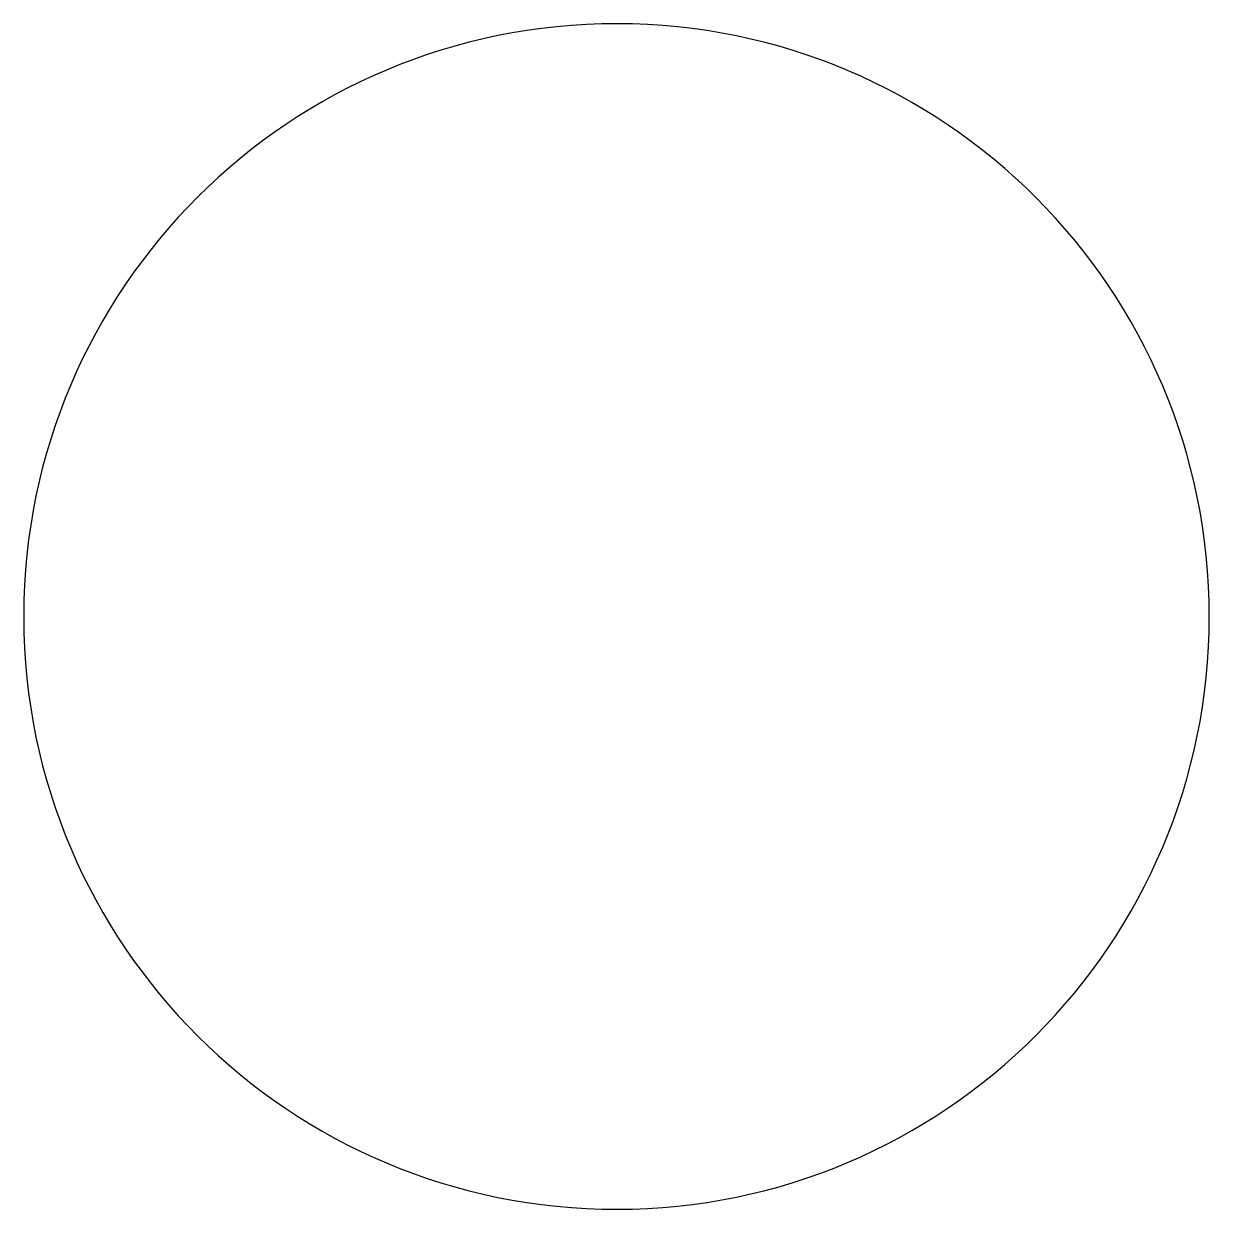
# Model space of a CAD drawing. Header units: metres. Extents: x -50 to 50, y -50 to 50.
import ezdxf

# ---------------------------------------------------------------- set-up
doc = ezdxf.new("R2010")
doc.units = ezdxf.units.M

msp = doc.modelspace()

# ---------------------------------------------------------------- linework, layer by layer
at = {"layer": 'OuterContour', "color": 3}
msp.add_lwpolyline([(50, 0, 0.999), (-50, 0.1), (-50, -0.1, 0.999)], format="xyb", close=True, dxfattribs=at)

doc.saveas('drawing.dxf')
